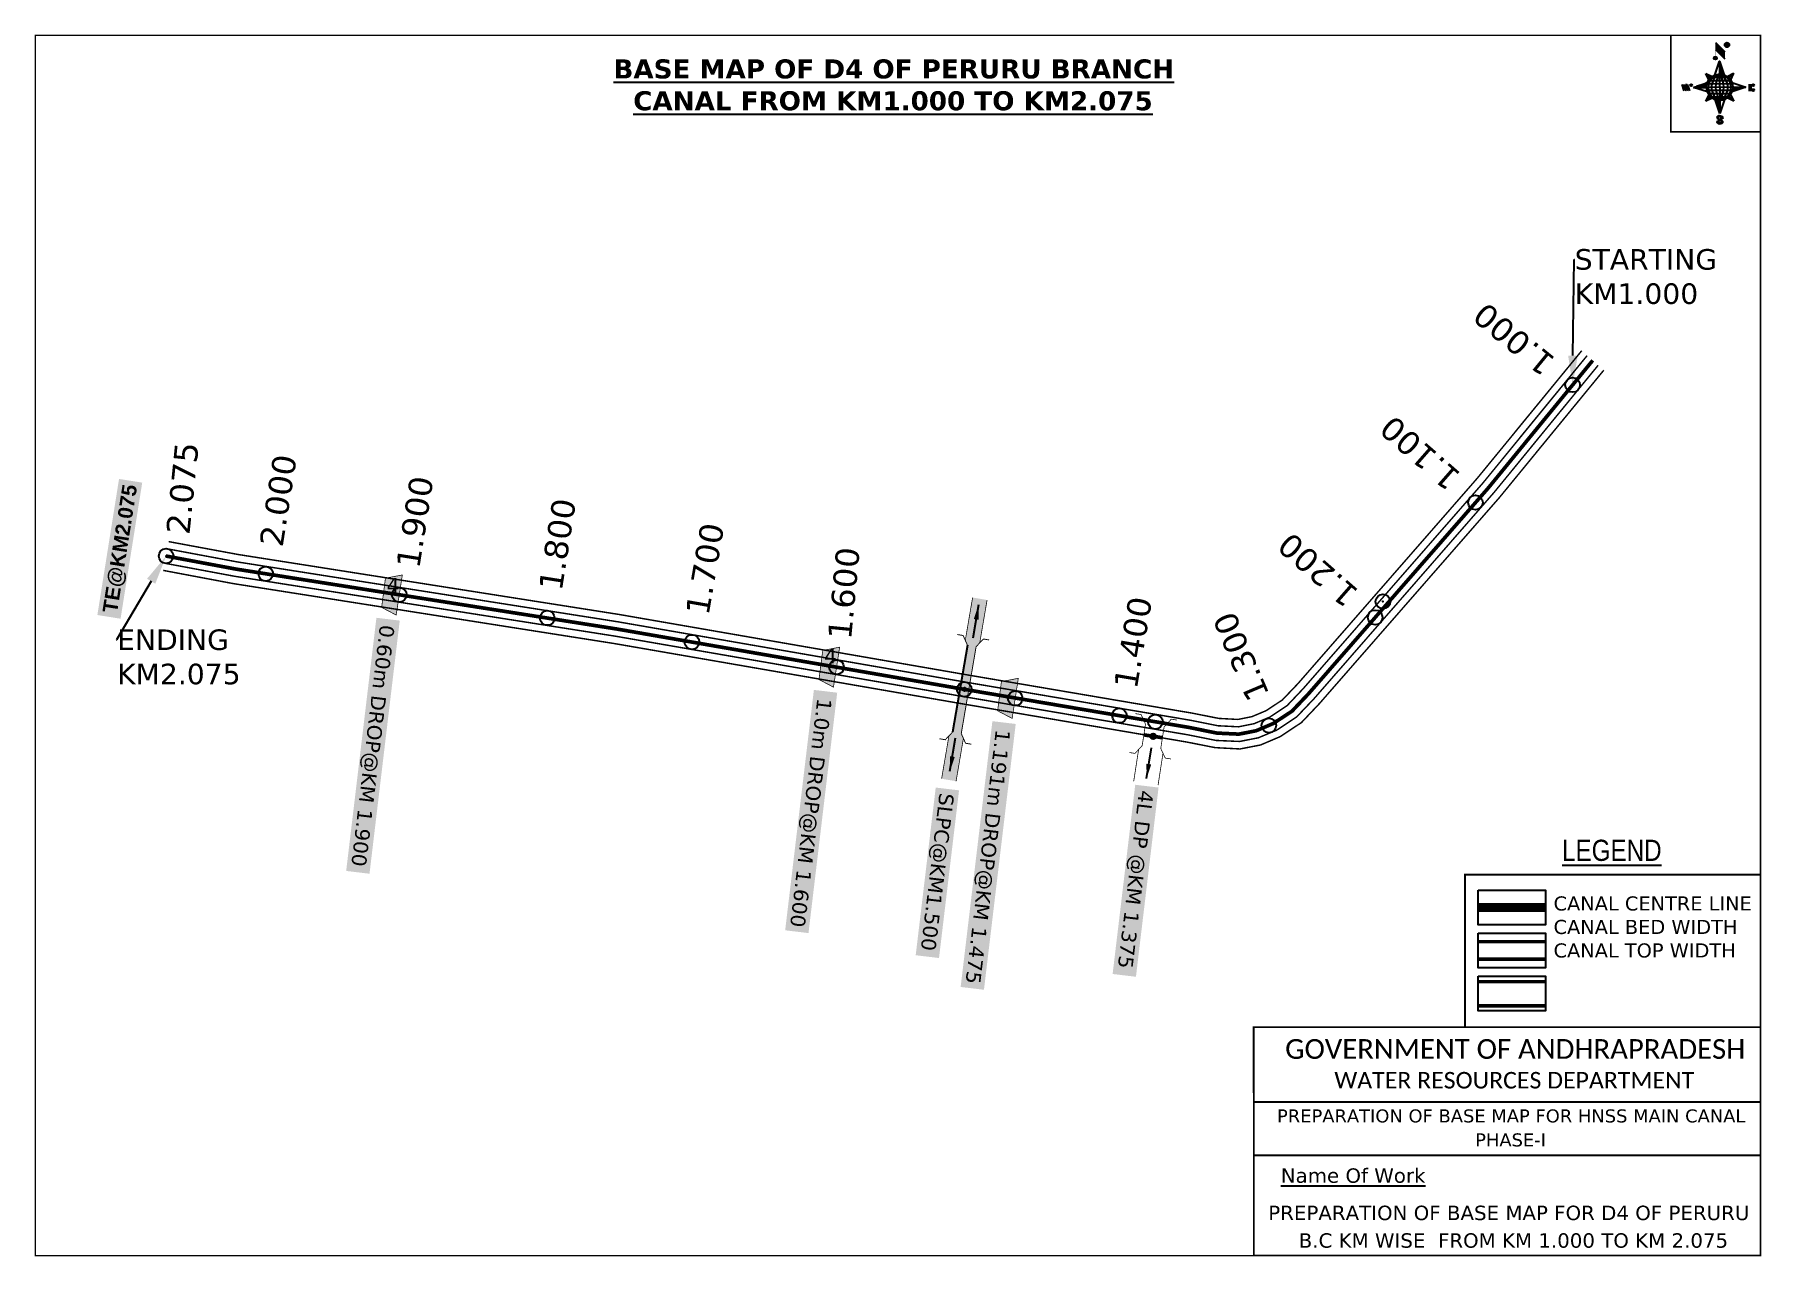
# Model space of a CAD drawing. Header units: inches. Extents: x 738183 to 739360, y 1623644 to 1624476.
import ezdxf
from ezdxf import colors
from ezdxf.entities.mleader import LeaderData, LeaderLine
from ezdxf.enums import TextEntityAlignment as Align
from ezdxf.math import Vec2, Vec3

# ---------------------------------------------------------------- set-up
doc = ezdxf.new("R2010")
doc.units = ezdxf.units.IN
doc.header["$MEASUREMENT"] = 0
doc.header["$PDMODE"] = 32
doc.header["$PDSIZE"] = 10
doc.linetypes.add('ACAD_ISO02W100', pattern=[15, 12, -3])
doc.linetypes.add('HIDDEN2', pattern=[0.1875, 0.125, -0.0625])
for name, color, linetype in [('AQUADUCT', 1, 'Continuous'), ('bord', 1, 'Continuous'), ('CANAL1', 1, 'Continuous'), ('CSMark', 72, 'Continuous'), ('DCBMS', 232, 'Continuous'), ('PAGE', 7, 'Continuous'), ('STRUCTURE', 5, 'Continuous'), ('TEXT', 7, 'Continuous'), ('ZZZZ', 50, 'Continuous'), ('ZZZZZZZ', 50, 'Continuous')]:
    doc.layers.add(name, color=color, linetype=linetype)
doc.styles.add('ARIALN', font='ARIALN_1.TTF')
doc.styles.get("Standard").update_dxf_attribs({"font": 'verdana_0.ttf'})
doc.dimstyles.get("Standard").update_dxf_attribs({"dimtxt": 0.18, "dimasz": 0.18, "dimexe": 0.18, "dimexo": 0.0625, "dimgap": 0.09, "dimtad": 0, "dimtih": 1, "dimtoh": 1, "dimdec": 4, "dimzin": 0, "dimdsep": 46, "dimtxsty": 'Standard', "dimcen": 0.09, "dimadec": 0, "dimazin": 0, "dimtfac": 1, "dimtdec": 4, "dimtofl": 0, "dimtmove": 0, "dimatfit": 3, "dimfxl": 0, "dimtolj": 1, "dimtzin": 0, "dimarcsym": 0})
pattern_1 = [(267.297113149, (-8720374.938, 50637915.138), (10.5367255337, -0.497431438), [])]
pattern_2 = [(357.297113149, (-8720374.938, 50637915.138), (0.497431438, 10.5367255337), [])]

# ---------------------------------------------------------------- blocks, each defined once
blk = doc.blocks.new('*X17')
at = {"color": 0, "linetype": 'Continuous'}
for p, q in [((6321.6, 240.5), (6322.3, 241.2)), ((6321.6, 240.3), (6322.3, 241)), ((6321.6, 240.1), (6322.3, 240.8)), ((6321.6, 239.9), (6322.4, 240.7)), ((6321.6, 239.8), (6322.4, 240.6)), ((6321.6, 239.6), (6322.5, 240.5)), ((6321.6, 239.4), (6322.5, 240.3)), ((6321.6, 239.2), (6322.6, 240.2)), ((6321.7, 239.1), (6322.6, 240.1)), ((6321.8, 240.8), (6322.4, 241.4)), ((6321.8, 239), (6322.7, 240)), ((6321.8, 239), (6322.8, 239.9)), ((6321.9, 238.9), (6322.9, 239.8)), ((6322, 238.8), (6323, 239.7)), ((6322.1, 241.3), (6322.4, 241.6)), ((6322.1, 238.7), (6323.1, 239.6)), ((6322.2, 238.6), (6323.1, 239.6)), ((6322.3, 238.5), (6323.2, 239.5)), ((6322.4, 238.5), (6323.3, 239.4)), ((6322.5, 238.4), (6323.4, 239.3)), ((6322.7, 238.4), (6323.6, 239.3)), ((6322.8, 238.3), (6323.7, 239.2)), ((6322.9, 238.3), (6323.8, 239.1)), ((6323.1, 238.2), (6323.9, 239.1)), ((6323.2, 238.2), (6324, 239)), ((6323.3, 238.2), (6324.2, 239)), ((6323.5, 238.1), (6324.3, 238.9)), ((6323.7, 238.1), (6324.4, 238.9)), ((6323.8, 238.1), (6324.6, 238.8)), ((6324.1, 238.2), (6324.7, 238.8)), ((6324.3, 238.3), (6324.9, 238.8)), ((6324.6, 238.3), (6325.1, 238.8)), ((6324.8, 238.4), (6325.2, 238.8)), ((6325.1, 238.5), (6325.4, 238.8)), ((6325.4, 238.6), (6325.6, 238.8))]:
    blk.add_line(p, q, dxfattribs=at)
blk = doc.blocks.new('*X16')
at = {"color": 0, "linetype": 'Continuous'}
for p, q in [((6324.4, 240.3), (6324.5, 240.4)), ((6324.6, 240.3), (6324.8, 240.5)), ((6324.7, 240.2), (6325, 240.5)), ((6324.8, 240.2), (6325.2, 240.6)), ((6325, 240.1), (6325.5, 240.6)), ((6325.1, 240.1), (6325.6, 240.6)), ((6325.2, 240), (6325.8, 240.6)), ((6325.3, 240), (6326, 240.6)), ((6325.4, 239.9), (6326.1, 240.6)), ((6325.5, 239.8), (6326.2, 240.5)), ((6325.6, 239.8), (6326.3, 240.5)), ((6325.7, 239.7), (6326.5, 240.4)), ((6325.9, 239.6), (6326.6, 240.3)), ((6326, 239.5), (6326.7, 240.3)), ((6326, 239.4), (6326.8, 240.2)), ((6326.1, 239.3), (6327, 240.2)), ((6326.2, 239.3), (6327.1, 240.1)), ((6326.3, 239.2), (6327.1, 240)), ((6326.4, 239.1), (6327.2, 239.9)), ((6326.5, 239), (6327.3, 239.8)), ((6326.5, 238.9), (6327.4, 239.7)), ((6326.6, 238.8), (6327.5, 239.6)), ((6326.7, 238.7), (6327.5, 239.5)), ((6326.8, 238.6), (6327.6, 239.4)), ((6326.8, 238.5), (6327.7, 239.3)), ((6326.8, 236.5), (6327.4, 237)), ((6326.9, 238.3), (6327.8, 239.2)), ((6326.9, 238.2), (6327.9, 239.1)), ((6326.9, 236.8), (6327.6, 237.4)), ((6327, 238.1), (6327.8, 239)), ((6327, 237.9), (6327.8, 238.8)), ((6327, 237.8), (6327.8, 238.6)), ((6327, 237.6), (6327.8, 238.4)), ((6327, 237.4), (6327.8, 238.2)), ((6327, 237.3), (6327.8, 238)), ((6327, 237.1), (6327.8, 237.9))]:
    blk.add_line(p, q, dxfattribs=at)
blk = doc.blocks.new('H')
at = {"layer": 'bord', "extrusion": (0.000427885, 0.004792, 0.999988)}
h = blk.add_hatch(dxfattribs=at)
h.set_pattern_fill('LINE', color=8, scale=84.387686, angle=-2.7029, style=0)
h.set_pattern_definition(pattern_2)
h.paths.add_polyline_path([(-492, 786, -0.090992), (-448, 775), (-486, 912)])
h = blk.add_hatch(dxfattribs=at)
h.set_pattern_fill('LINE', color=8, scale=84.387686, angle=-92.7029, style=0)
h.set_pattern_definition(pattern_1)
h.paths.add_polyline_path([(-625, 665, -0.090992), (-615, 710), (-751, 671)])
h = blk.add_hatch(dxfattribs=at)
h.set_pattern_fill('LINE', color=8, scale=84.387686, angle=-2.7029, style=0)
h.set_pattern_definition(pattern_2)
h.paths.add_polyline_path([(-504, 533, -0.090992), (-549, 543), (-510, 406)])
h = blk.add_hatch(dxfattribs=at)
h.set_pattern_fill('LINE', color=8, scale=84.387686, angle=-92.7029, style=0)
h.set_pattern_definition(pattern_1)
h.paths.add_polyline_path([(-246, 647), (-372, 653, -0.090992), (-382, 609)])
for p, q in [((-519, 1020, -1217), (-435, 927, -1216)), ((-516, 1087, -1217), (-432, 994, -1217)), ((-538, 774, -1216), (-487, 906, -1216)), ((-487, 906, -1216), (-493, 780, -1216)), ((-487, 906, -1216), (-448, 769, -1216)), ((-865, 701, -1215), (-847, 638, -1215)), ((-847, 700, -1215), (-829, 637, -1215)), ((-829, 699, -1215), (-811, 636, -1215)), ((-829, 699, -1215), (-811, 698, -1215)), ((-811, 698, -1215), (-794, 635, -1215)), ((-752, 665, -1215), (-615, 704, -1215)), ((-627, 794, -1216), (-567, 760, -1216)), ((-627, 794, -1216), (-584, 747, -1215)), ((-599, 731, -1215), (-627, 794, -1216)), ((-421, 753, -1216), (-359, 781, -1216)), ((-359, 781, -1216), (-405, 739, -1216)), ((-359, 781, -1216), (-392, 721, -1215)), ((-379, 693, -1215), (-246, 641, -1215)), ((-213, 669, -1215), (-217, 601, -1215)), ((-752, 665, -1215), (-625, 659, -1215)), ((-619, 614, -1215), (-752, 665, -1215)), ((-639, 526, -1214), (-606, 585, -1215)), ((-639, 526, -1214), (-593, 568, -1215)), ((-577, 553, -1215), (-639, 526, -1214)), ((-511, 400, -1214), (-549, 537, -1214)), ((-460, 533, -1215), (-511, 400, -1214)), ((-505, 527, -1214), (-511, 400, -1214)), ((-371, 513, -1214), (-431, 546, -1215)), ((-371, 513, -1214), (-414, 560, -1215)), ((-399, 576, -1215), (-371, 513, -1214)), ((-246, 641, -1215), (-383, 603, -1215)), ((-373, 647, -1215), (-246, 641, -1215)), ((-197, 600, -1215), (-194, 668, -1215))]:
    blk.add_line(p, q, dxfattribs=at)
at = {"layer": 'bord', "color": 8, "linetype": 'ByBlock', "extrusion": (0.000427885, 0.004792, 0.999988)}
for p, q in [((-375, 679, -1215), (-620, 691, -1215)), ((-386, 711, -1215), (-605, 722, -1215)), ((-411, 744, -1216), (-578, 752, -1216)), ((-493, 780, -1216), (-505, 527, -1214)), ((-373, 647, -1215), (-625, 659, -1215)), ((-378, 616, -1215), (-623, 628, -1215)), ((-392, 585, -1215), (-611, 595, -1215)), ((-420, 555, -1215), (-587, 562, -1215))]:
    blk.add_line(p, q, dxfattribs=at)
at = {"layer": 'bord', "extrusion": (0.000427885, 0.004792, 0.999988), "elevation": -1212}
for points, const_width in [([(-522, 960), (-516, 1093)], 1.61), ([(-434, 933), (-428, 1066)], 1.61), ([(-870, 707), (-846, 706)], 0.642), ([(-829, 643), (-821, 678)], 0.642), ([(-793, 641), (-782, 694)], 0.642), ([(-223, 676), (-174, 673)], 0.706), ([(-829, 643), (-855, 644)], 0.642), ([(-811, 642), (-784, 641)], 0.642), ([(-177, 605), (-226, 607)], 0.706), ([(-195, 645), (-185, 644)], 0.706)]:
    blk.add_lwpolyline(points, dxfattribs=dict(at, const_width=const_width))
for points, const_width in [([(-414, 1073, 1), (-398, 1058, 1)], 22.3), ([(-530, 950, 1), (-520, 939, 1)], 14.8), ([(-776, 697, 1), (-769, 690, 1)], 8.9), ([(-180, 618, 1), (-173, 611, 1)], 9.79), ([(-178, 667, 1), (-171, 660, 1)], 9.79), ([(-490, 362, 1), (-498, 369, 1)], 11.1), ([(-525, 322, 1), (-533, 329, 1)], 11.1)]:
    blk.add_lwpolyline(points, format="xyb", close=True, dxfattribs=dict(at, const_width=const_width))
for points in [[(-537, 317), (-531, 310), (-520, 307), (-505, 307), (-494, 310), (-486, 318), (-487, 326), (-491, 333), (-494, 336), (-503, 341), (-522, 347), (-530, 352), (-534, 355), (-537, 363), (-537, 373), (-530, 381), (-520, 384), (-504, 384), (-493, 380), (-487, 373)], [(-522, 348), (-526, 354), (-528, 361), (-528, 371), (-526, 375), (-521, 381), (-515, 384)], [(-505, 307), (-499, 312), (-497, 319), (-497, 327), (-501, 335), (-509, 343)]]:
    blk.add_lwpolyline(points, dxfattribs=at)
at = {"layer": 'bord', "extrusion": (0.000427885, 0.004792, 0.999988)}
for centre, radius in [((-406, 1065, -1212), 22.3), ((-525, 944, -1212), 14.8), ((-773, 694, -1212), 8.9), ((-498, 659, -1212), 127), ((-177, 615, -1212), 9.79), ((-174, 663, -1212), 9.79), ((-494, 365, -1212), 11.1), ((-529, 325, -1212), 11.1)]:
    blk.add_circle(centre, radius, dxfattribs=at)
at = {"layer": 'bord', "color": 8, "linetype": 'ByBlock', "extrusion": (0.000427885, 0.004792, 0.999988)}
for centre, radius, start, end in [((-482, 658, -1212), 128, 94.9254, 259.6691), ((-437, 656, -1212), 141, 113.2864, 241.308), ((-316, 651, -1212), 222, 142.5892, 212.0053), ((-560, 662, -1212), 141, 293.2864, 61.308), ((-681, 668, -1212), 222, 322.5892, 32.0053), ((-515, 660, -1212), 128, 274.9254, 79.6691)]:
    blk.add_arc(centre, radius, start, end, dxfattribs=at)
at = {"layer": 'bord', "extrusion": (0.000427885, 0.004792, 0.999988)}
for points in [[(-516, 1093, -1212), (-431, 1000, -1212), (-519, 1026, -1212), (-434, 933, -1212)], [(-864, 707, -1212), (-846, 706, -1212), (-846, 644, -1212), (-829, 643, -1212)], [(-829, 705, -1212), (-811, 704, -1212), (-811, 642, -1212), (-793, 641, -1212)], [(-193, 674, -1212), (-197, 606, -1212), (-213, 675, -1212), (-216, 607, -1212)]]:
    blk.add_solid(points, dxfattribs=at)
at = {"layer": 'bord', "extrusion": (0.000427885, 0.004792, 0.999988), "xscale": 7.977342409717546, "yscale": 7.977342408231451, "zscale": 7.977342408476333, "rotation": 138.0840426661453}
for name, p in [('*X16', (38301, -31929, -1212)), ('*X17', (38314, -31951, -1212))]:
    blk.add_blockref(name, p, dxfattribs=at)
blk = doc.blocks.new('SLB')
at = {"layer": 'STRUCTURE'}
h = blk.add_hatch(dxfattribs=at)
h.set_pattern_fill('DOTS', color=6, scale=20, angle=320.3722, style=0)
h.set_pattern_definition([(320.372247934, (-159.4327, -72.9564), (1.2786241598, 0.5641323054), [0, -1.25])])
h.paths.add_polyline_path([(769699.5, 1706871.1), (769699.5, 1706861.1), (769729.1, 1706861.1), (769732.1, 1706863.1), (769792.1, 1706863.1), (769795.1, 1706861.1), (769824.7, 1706861.1), (769824.7, 1706871.1), (769795.1, 1706871.1), (769792.1, 1706869.1), (769732.1, 1706869.1), (769729.1, 1706871.1)])
at = {"layer": 'STRUCTURE', "color": 6, "linetype": 'ACAD_ISO02W100', "ltscale": 0.5, "const_width": 0.5}
for points in [[(769699.5, 1706871.1), (769729.1, 1706871.1)], [(769795.1, 1706871.1), (769824.7, 1706871.1)], [(769699.5, 1706861.1), (769729.1, 1706861.1)], [(769795.1, 1706861.1), (769824.7, 1706861.1)]]:
    blk.add_lwpolyline(points, dxfattribs=at)
at = {"layer": 'STRUCTURE', "color": 6, "const_width": 0.628}
for points in [[(769726.1, 1706877.1), (769726.1, 1706873.1), (769732.1, 1706869.1), (769792.1, 1706869.1), (769798.1, 1706873.1), (769798.1, 1706877.1)], [(769726.1, 1706855.1), (769726.1, 1706859.1), (769732.1, 1706863.1), (769792.1, 1706863.1), (769798.1, 1706859.1), (769798.1, 1706855.1)]]:
    blk.add_lwpolyline(points, dxfattribs=at)
at = {"layer": 'STRUCTURE', "color": 6}
blk.add_lwpolyline([(769732.1, 1706863.1), (769792.1, 1706863.1)], dxfattribs=at)
blk.add_lwpolyline([(769732.1, 1706863.1), (769792.1, 1706863.1)], dxfattribs=at)
at = {"layer": 'STRUCTURE', "color": 0}
blk.add_circle((769762.1, 1706866.1), 1.24, dxfattribs=at)
for points in [[(769703.8, 1706866), (769726.7, 1706866)], [(769818.6, 1706865.8), (769795.7, 1706865.8)]]:
    blk.add_leader(points, dimstyle='Standard', override={"dimasz": 10, "dimgap": 0.09, "dimtad": 0}, dxfattribs=at)
blk = doc.blocks.new('OT')
at = {"layer": 'STRUCTURE', "color": 190}
for points, const_width in [([(769775.2, 1706601.8), (769775.2, 1706597.8), (769769.2, 1706593.8), (769761.8, 1706593.8), (769754.4, 1706593.8), (769748.4, 1706597.8), (769748.4, 1706601.8)], 0.5), ([(769751.4, 1706595.8), (769729.4, 1706595.8)], 0.5), ([(769761.8, 1706593.8), (769761.8, 1706581)], 2.5), ([(769751.4, 1706579), (769729.4, 1706579)], 0.5), ([(769748.4, 1706573), (769748.4, 1706577), (769754.4, 1706581), (769761.8, 1706581), (769761.8, 1706581), (769761.8, 1706581), (769769.2, 1706581), (769775.2, 1706577), (769775.2, 1706573)], 0.5)]:
    blk.add_lwpolyline(points, dxfattribs=dict(at, const_width=const_width))
at = {"layer": 'STRUCTURE', "color": 0}
blk.add_circle((769761.8, 1706587.4), 1.87, dxfattribs=at)
blk.add_leader([(769732.6, 1706587.4), (769753.8, 1706587.4)], dimstyle='Standard', override={"dimasz": 10, "dimgap": 0.09, "dimtad": 0}, dxfattribs=at)

msp = doc.modelspace()

# ---------------------------------------------------------------- hatches: boundary and pattern name
for points in [[(738434, 1624108.1), (738429.8, 1624080.8), (738419.9, 1624086), (738422.5, 1624105.9)], [(738731.9, 1624058.9), (738727.7, 1624031.7), (738717.8, 1624036.9), (738720.4, 1624056.7)], [(738853.6, 1624037.7), (738849.4, 1624010.4), (738839.5, 1624015.6), (738842.1, 1624035.5)]]:
    msp.add_hatch(color=1).paths.add_polyline_path(points)

# ---------------------------------------------------------------- linework, layer by layer
at = {"layer": 'CANAL1', "color": 5}
for points, const_width in [([(739248.6, 1624250.9), (739177.6, 1624164.2), (739055.1, 1624023.9), (739043.2, 1624011.4), (739029.6, 1624002.4), (739017.1, 1623997.2), (739004.3, 1623994.7), (738988.3, 1623995.4), (738969.3, 1623999.2), (738816, 1624025.3), (738579.1, 1624066.4), (738319.7, 1624107.2), (738272, 1624116.1)], 1), ([(739241.1, 1624257.5), (739170, 1624170.6), (739047.7, 1624030.7), (739036.8, 1624019.2), (739024.9, 1624011.3), (739014.2, 1624006.8), (739003.6, 1624004.7), (738989.6, 1624005.4), (738971.1, 1624009.1), (738817.7, 1624035.1), (738580.8, 1624076.2), (738321.4, 1624117), (738273.8, 1624125.9)], 1), ([(739241.1, 1624257.5), (739195.1, 1624201.4)], 1), ([(739248.6, 1624250.9), (739202.8, 1624195)], 1), ([(738434, 1624108.1), (738429.8, 1624080.8), (738419.9, 1624086), (738422.5, 1624105.9), (738434, 1624108.1), (738429.8, 1624080.8)], 0.49), ([(738731.9, 1624058.9), (738727.7, 1624031.7), (738717.8, 1624036.9), (738720.4, 1624056.7), (738731.9, 1624058.9), (738727.7, 1624031.7)], 0.49), ([(738853.6, 1624037.7), (738849.4, 1624010.4), (738839.5, 1624015.6), (738842.1, 1624035.5), (738853.6, 1624037.7), (738849.4, 1624010.4)], 0.49)]:
    msp.add_lwpolyline(points, dxfattribs=dict(at, const_width=const_width))
at = {"layer": 'CANAL1', "color": 200, "const_width": 1}
for points in [[(739237.4, 1624260.8), (739166.2, 1624173.9), (739044, 1624034), (739033.5, 1624023), (739022.5, 1624015.7), (739012.7, 1624011.6), (739003.2, 1624009.7), (738990.2, 1624010.4), (738972, 1624014), (738818.5, 1624040.1), (738581.6, 1624081.2), (738322.3, 1624122), (738274.8, 1624130.8)], [(739237.4, 1624260.8), (739191.3, 1624204.6)], [(739252.4, 1624247.5), (739181.4, 1624160.9), (739058.8, 1624020.6), (739046.5, 1624007.6), (739032, 1623998), (739018.6, 1623992.3), (739004.6, 1623989.6), (738987.7, 1623990.5), (738968.4, 1623994.3), (738815.1, 1624020.4), (738578.3, 1624061.4), (738318.9, 1624102.2), (738271.1, 1624111.2)], [(739252.4, 1624247.5), (739206.7, 1624191.8)]]:
    msp.add_lwpolyline(points, dxfattribs=at)
at = {"layer": 'CANAL1', "color": 1, "linetype": 'HIDDEN2', "ltscale": 100}
msp.add_lwpolyline([(739244.9, 1624254.2, 2.5, 2.5, 0), (739173.8, 1624167.4, 2.5, 2.5, 0), (739051.4, 1624027.3, 2.5, 2.5, 0), (739040, 1624015.3, 2.5, 2.5, 0), (739027.2, 1624006.9, 2.5, 2.5, 0), (739015.6, 1624002, 2.5, 2.5, 0), (739003.9, 1623999.7, 2.5, 2.5, 0), (738988.9, 1624000.4, 2.5, 2.5, 0), (738970.2, 1624004.2, 2.5, 2.5, 0), (738946.5, 1624008.2, 2.5, 2.5, 0), (738921.8, 1624012.4, 0, 0, 0)], format="xyseb", dxfattribs=at)
at = {"layer": 'CANAL1', "color": 1, "linetype": 'HIDDEN2', "ltscale": 100, "const_width": 2.5}
for points in [[(739244.9, 1624254.2), (739199, 1624198.2)], [(738431.9, 1624094.6), (738320.6, 1624112.1), (738272.9, 1624121)], [(738729.8, 1624045.3), (738580, 1624071.3), (738431.9, 1624094.6)], [(738816.8, 1624030.2), (738816.8, 1624030.2), (738729.8, 1624045.3)], [(738921.8, 1624012.4), (738816.8, 1624030.2)]]:
    msp.add_lwpolyline(points, dxfattribs=at)
at = {"layer": 'CANAL1', "color": 1, "linetype": 'HIDDEN2', "ltscale": 100, "const_width": 6, "elevation": -0.4}
msp.add_lwpolyline([(739212.8, 1623881.6), (739166.8, 1623881.6)], dxfattribs=at)
at = {"layer": 'CANAL1', "color": 5, "const_width": 2.4, "elevation": -0.4}
for points in [[(739212.8, 1623858.4), (739166.8, 1623858.4)], [(739212.8, 1623846.4), (739166.8, 1623846.4)]]:
    msp.add_lwpolyline(points, dxfattribs=at)
at = {"layer": 'CANAL1', "color": 200, "const_width": 2.4, "elevation": -0.4}
for points in [[(739212.8, 1623831.1), (739166.8, 1623831.1)], [(739212.8, 1623814.7), (739166.8, 1623814.7)]]:
    msp.add_lwpolyline(points, dxfattribs=at)
at = {"layer": 'CANAL1', "color": 3}
for p in [(739231.2, 1624237.5), (739231.2, 1624237.5), (739165, 1624157.4), (738273.1, 1624121), (738341, 1624108.9), (738532.7, 1624078.8), (739096.7, 1624079.2), (738631.3, 1624062.4), (738922.5, 1624012.3), (739024.3, 1624005.6)]:
    msp.add_point(p, dxfattribs=at)
at = {"layer": 'PAGE', "const_width": 1}
msp.add_lwpolyline([(739359.2, 1624475.6), (738184, 1624475.6), (738184, 1623644.6), (739359.2, 1623644.6), (739359.2, 1624475.6)], dxfattribs=at)
at = {"layer": 'PAGE'}
for points, const_width in [([(739359.2, 1624475.6), (739298.1, 1624475.6), (739298.1, 1624409.9), (739359.2, 1624409.9)], 1), ([(739359.2, 1623800.2), (739157.9, 1623800.2), (739157.9, 1623904), (739359.2, 1623904)], 1.2), ([(739013.9, 1623800.2), (739359.2, 1623800.2), (739359.2, 1623644.6), (739014.1, 1623644.6)], 1.2)]:
    msp.add_lwpolyline(points, close=True, dxfattribs=dict(at, const_width=const_width))
at = {"layer": 'PAGE', "elevation": -0.4}
for points in [[(739166.8, 1623893.4), (739212.8, 1623893.4), (739212.8, 1623869.9), (739166.8, 1623869.9)], [(739166.8, 1623864.1), (739212.8, 1623864.1), (739212.8, 1623840.6), (739166.8, 1623840.6)], [(739166.8, 1623834.8), (739212.8, 1623834.8), (739212.8, 1623811.3), (739166.8, 1623811.3)]]:
    msp.add_lwpolyline(points, close=True, dxfattribs=at)
at = {"layer": 'PAGE'}
for points in [[(739014, 1623749.3), (739359.2, 1623749.3)], [(739014, 1623712.9), (739359.2, 1623712.9)]]:
    msp.add_lwpolyline(points, dxfattribs=at)
at = {"layer": 'ZZZZZZZ'}
for p in [(738431.9, 1624094.6), (739102, 1624090, 4), (738729.8, 1624045.3), (738816.8, 1624030.2), (738851.5, 1624024.1), (738947, 1624008.1)]:
    msp.add_point(p, dxfattribs=at)

# ---------------------------------------------------------------- block references
at = {"layer": 'AQUADUCT', "color": 1, "xscale": 0.0703495379661093, "yscale": 0.07034953800030053, "zscale": 0.07034953795990817, "rotation": 3.078330607406165}
msp.add_blockref('H', (739368.9, 1624396.2, 85.4), dxfattribs=at)
at = {"layer": 'STRUCTURE', "color": 0}
for name, p, rotation in [('SLB', (-813729.9, 2670703.1), 260.2879355719035), ('OT', (2307656.3, 602176.3), 81.19862057139312)]:
    msp.add_blockref(name, p, dxfattribs=dict(at, rotation=rotation))

# ---------------------------------------------------------------- texts
at = {"layer": 'CSMark', "color": 1}
for s, rotation, p in [('1.000', 140.6865, (739215.5, 1624248.7)), ('1.000', 140.6865, (739215.5, 1624248.7)), ('1.100', 138.8504, (739150.9, 1624170.4)), ('2.075', 84.2253, (738281, 1624135.9)), ('2.000', 81.0648, (738344.5, 1624127.8)), ('1.900', 81.0648, (738437.6, 1624113.1)), ('1.800', 81.0648, (738534.7, 1624097.9)), ('1.700', 80.1571, (738634.7, 1624081.3)), ('1.200', 138.8504, (739081.3, 1624090.8)), ('1.600', 84.5256, (738731.7, 1624064.4)), ('1.400', 80.3557, (738926.4, 1624031.1)), ('1.300', 112.9379, (739017.5, 1624023.6))]:
    msp.add_text(s, height=16, rotation=rotation, dxfattribs=at).set_placement(p, align=Align.MIDDLE_LEFT)
at = {"layer": 'PAGE', "extrusion": (0.000201441, 0.004807, 0.999988), "style": 'ARIALN'}
msp.add_text('%%ULEGEND', height=14.4, rotation=359.9999, dxfattribs=at).set_placement((739257.9, 1623901.1, 7954.8), align=Align.MIDDLE)
at = {"layer": 'PAGE', "extrusion": (0.000201441, 0.004807, 0.999988)}
for s, height, p in [('PREPARATION OF BASE MAP FOR HNSS MAIN CANAL', 8.878, (739029.8, 1623715.8, 7953.9)), ('%%UName Of Work', 9.822, (739032.4, 1623674.7, 7952.5))]:
    msp.add_text(s, height=height, rotation=359.9999, dxfattribs=at).set_placement(p)
for s, height, p in [('PHASE-I', 8.88, (739188.9, 1623703.9, 7953.8)), ('PREPARATION OF BASE MAP FOR D4 OF PERURU', 9.822, (739187.7, 1623654.2, 7952.6)), (' B.C KM WISE  FROM KM 1.000 TO KM 2.075', 9.822, (739188.7, 1623635.4, 7952.6))]:
    msp.add_text(s, height=height, rotation=359.9999, dxfattribs=at).set_placement(p, align=Align.MIDDLE_CENTER)
at = {"layer": 'PAGE', "extrusion": (0.000201441, 0.004807, 0.999988), "attachment_point": 1, "text_direction": (1, -1e-06, -0.000201)}
for s, insert, char_height, width in [('CANAL CENTRE LINE CANAL BED WIDTH {\\H2.3741x; }CANAL TOP WIDTH{\\H1.9188x; }', (739218.2, 1623889.2, -0.4), 9.6, 168.926), ('\\pi3.5885;{\\fCalibri|b0|i0|c0|p34;\\H1.3333x;GOVERNMENT OF ANDHRAPRADESH\\P\\pi37.073;\\H0.83998x;WATER RESOURCES DEPARTMENT}', (739031.8, 1623792, -1.3), 10.059, 321.276)]:
    msp.add_mtext(s, dxfattribs=dict(at, insert=insert, char_height=char_height, width=width))
at = {"layer": 'STRUCTURE', "color": 5, "char_height": 10, "attachment_point": 1, "bg_fill": 1, "box_fill_scale": 1.3, "bg_fill_color": 7, "bg_fill_true_color": 16777215, "bg_fill_transparency": 4390977}
for s, insert, width, rotation in [('{\\fArial|b1|i0|c0|p34;\\C1;TE@KM2.075}', (738229.7, 1624083.3), 87.835, 80.9558), ('\\pi1.0201;0.60m DROP@KM 1.900', (738428.9, 1624074.4), 167.615, 263.1868), ('\\pi1.967;1.0m DROP@KM 1.600', (738726.9, 1624025.3), 158.871, 263.1868), ('\\pi1.967;1.191m DROP@KM 1.475', (738848.5, 1624004), 176.292, 263.1868), ('SLPC@KM1.500', (738809.9, 1623958.8), 109.005, 263.1868), ('4L DP @KM 1.375', (738945.8, 1623960.7), 123.78, 263.1868)]:
    msp.add_mtext(s, dxfattribs=dict(at, insert=insert, width=width, rotation=rotation))
at = {"layer": 'TEXT', "color": 1, "insert": (738569, 1624459.2), "char_height": 13, "width": 395.395, "attachment_point": 1}
msp.add_mtext('\\pi8.8044;{\\fVerdana|b1|i0|c0|p34;\\LBASE MAP OF D4 OF PERURU BRANCH \\P\\pi22.276;CANAL FROM KM1.000 TO KM2.075}', dxfattribs=at)
at = {"layer": 'ZZZZ'}
for p in [(738432, 1624096, 4), (738730, 1624048, 4)]:
    msp.add_text('4', height=10, dxfattribs=at).set_placement(p, align=Align.RIGHT)

# ---------------------------------------------------------------- leaders
at = {"layer": 'DCBMS', "color": 5}
ml = msp.add_multileader_mtext('Standard', dxfattribs=at)
ml.set_content('STARTING \\PKM1.000', color=5)
ml.set_leader_properties()
ml.build(insert=Vec2(0, 0))
ml.multileader.update_dxf_attribs({"dogleg_length": 0.36, "arrow_head_size": 20})
ctx = ml.context
ctx.base_point, ctx.char_height, ctx.arrow_head_size, ctx.landing_gap_size, ctx.plane_origin = Vec3(739232.5, 1624322.9), 14, 20, 0.09, Vec3(740238.9, 1624449.3)
notes = []
notes.append((ctx, [(1, (1, 1, 0), (739232.2, 1624322.9), (1, 0), 0.36, [(0, [(739231.2, 1624237.5)], 0, [])])]))
ctx.mtext.insert, ctx.mtext.width, ctx.mtext.flow_direction = Vec3(739232.6, 1624330), 121.426, 5
ml = msp.add_multileader_mtext('Standard', dxfattribs=at)
ml.set_content('ENDING \\PKM2.075', color=5)
ml.set_leader_properties()
ml.build(insert=Vec2(0, 0))
ml.multileader.update_dxf_attribs({"dogleg_length": 0.36, "arrow_head_size": 20})
ctx = ml.context
ctx.base_point, ctx.char_height, ctx.arrow_head_size, ctx.landing_gap_size, ctx.plane_origin = Vec3(738239.6, 1624063.8), 14, 20, 0.09, Vec3(739272.3, 1624299.9)
notes.append((ctx, [(1, (1, 1, 0), (738239.2, 1624063.8), (1, 0), 0.36, [(0, [(738273.1, 1624121)], 0, [])])]))
ctx.mtext.insert, ctx.mtext.width, ctx.mtext.flow_direction = Vec3(738239.7, 1624071), 121.426, 5
for ctx, leaders in notes:
    for number, flags, end, landing, length, lines in leaders:
        leader = LeaderData()
        leader.index, (leader.has_last_leader_line, leader.has_dogleg_vector, leader.attachment_direction) = number, flags
        leader.last_leader_point, leader.dogleg_vector, leader.dogleg_length = Vec3(end), Vec3(landing), length
        for number, points, colour, breaks in lines:
            line = LeaderLine()
            line.index, line.vertices, line.color, line.breaks = number, Vec3.list(points), colors.encode_raw_color(colour), breaks
            leader.lines.append(line)
        ctx.leaders.append(leader)

doc.saveas('drawing.dxf')
